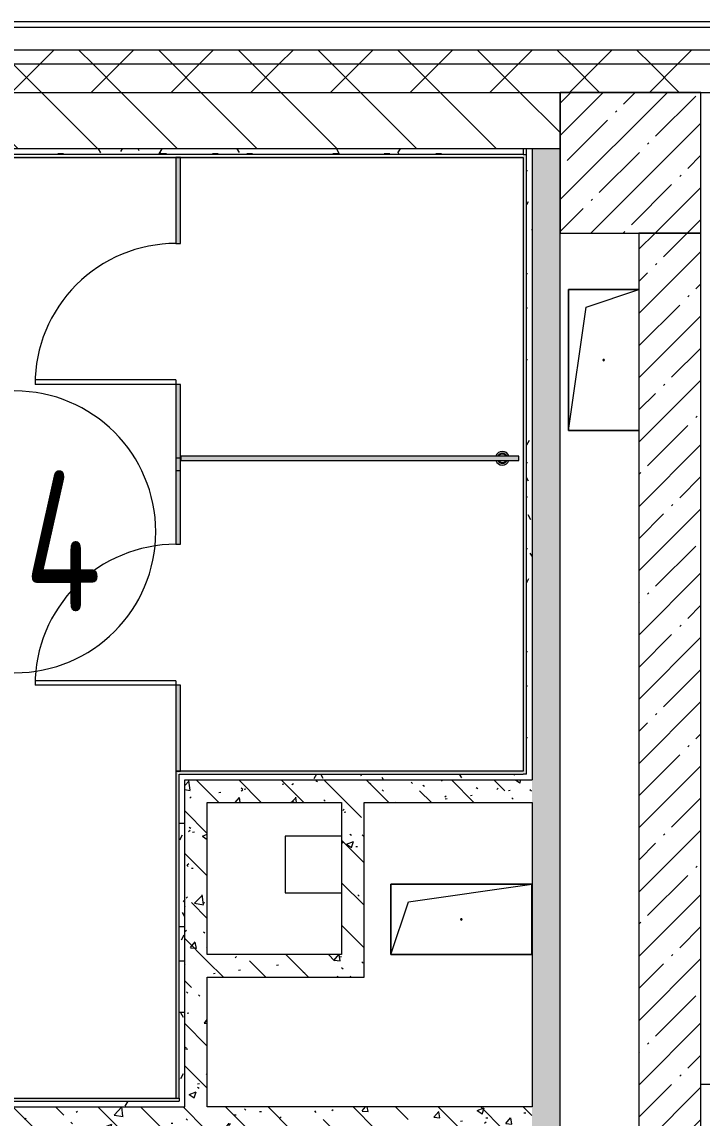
# Model space of a CAD drawing. Header units: millimetres. Extents: x -1113 to 415037, y -3642 to 354837.
# Drawn here: x 231063 to 233476, y 23460 to 27350 of the extents above; entities that cross this region are included whole.
import ezdxf

# ---------------------------------------------------------------- set-up
doc = ezdxf.new("R2010")
doc.units = ezdxf.units.MM
for name, color, linetype, lineweight in [('A-AREA-IDEN', 7, 'Continuous', 9), ('A-FLOR', 7, 'Continuous', 9), ('A-GENM', 7, 'Continuous', 9), ('A-GENM-1', 7, 'Continuous', 20), ('A-WALL', 7, 'Continuous', 5), ('I-WALL', 7, 'Continuous', 5), ('S-COLS', 7, 'Continuous', 9), ('S-COLS-1', 7, 'Continuous', 5)]:
    doc.layers.add(name, color=color, linetype=linetype, lineweight=lineweight)
doc.layers.add('A-AREA-PATT-2', color=7, linetype='Continuous', lineweight=5, true_color=0xcde0ef, transparency=1)
for name, color, linetype, lineweight, true_color in [('A-DOOR-1', 7, 'Continuous', 5, 0xc0c0c0), ('A-WALL-1', 9, 'Continuous', 5, 0x808080), ('A-WALL-FNSH-1', 9, 'Continuous', 5, 0x808080)]:
    doc.layers.add(name, color=color, linetype=linetype, lineweight=lineweight, true_color=true_color)
doc.styles.add('СПДС', font='ГОСТ тип А.ttf', dxfattribs={"width": 0.9})
pattern_1 = [(45, (148772.12, -1e-08), (-114.04925, 114.04925), []), (45, (148886.17, -1e-08), (-114.04925, 114.04925), [201.612, -40.322, 6.706, -33.617])]
pattern_2 = [(135, (148772.12, -1e-08), (-150.8683, -150.8683), [213.36, -35.56, 7.112, -35.56]), (135, (148772.12, 150.77), (-150.8683, -150.8683), []), (50, (148772.12, -1e-08), (255.05767, -22.3145), [26.67, -293.37]), (355, (148772.12, -1e-08), (-49.3404, 267.47914), [21.336, -234.696]), (100.451, (148793.38, -1.86), (205.7195, 245.16356), [22.666, -249.326]), (46.184, (148772.12, 71.12), (379.511, -58.86), [40.005, -440.055]), (96.636, (148803.75, 66.2), (332.3634, 346.3991), [33.999, -373.989]), (351.184, (148772.12, 71.12), (332.3669, 346.3953), [32.004, -352.044]), (21, (148807.68, 53.34), (212.26017, -143.1711), [26.67, -293.37]), (326, (148807.68, 53.34), (86.5224, 257.8632), [21.336, -234.696]), (71.451, (148825.37, 41.4), (298.78395, 114.6901), [22.666, -249.326]), (37.5, (148772.12, -1e-08), (4.32385, 118.37751), [6.706, -225.146, 6.706, -231.546, -235.585]), (37.5, (148772.12, -1e-08), (4.32385, 118.37751), [-470.103, 6.706, -228.879]), (7.5, (148772.12, -1e-08), (93.54758, 140.2533), [6.706, -129.134, 6.706, -219.812, -89.789]), (7.5, (148772.12, -1e-08), (93.54758, 140.2533), [-362.356, 6.706, -83.083]), (327.5, (148692.82, -1e-08), (189.82734, -8.02019), [6.706, -82.194, 6.706, -270.662, -368.046]), (327.5, (148692.82, -1e-08), (189.82734, -8.02019), [-366.268, 6.706, -361.34]), (317.5, (148657.26, -1e-08), (207.38114, 35.59764), [6.706, -108.864, 6.706, -177.495, -261.366]), (317.5, (148657.26, -1e-08), (207.38114, 35.59764), [-299.771, 6.706, -254.66])]
pattern_3 = [(45, (148772.12, -1e-08), (-141.42136, 141.42136), []), (135, (148772.12, -1e-08), (-141.42136, -141.42136), [])]
pattern_4 = [(0, (148772.123, -1e-08), (243.84, 60.96), [20.117, -162.763, 20.117, -162.763, -975.36]), (0, (148772.123, -1e-08), (243.84, 60.96), [-365.76, 20.117, -345.643, 20.117, -162.763, -426.72]), (0, (148772.123, -1e-08), (243.84, 60.96), [-914.4, 20.117, -101.803, 20.117, -284.683]), (120, (148863.563, 30.48), (-174.71291, 180.691634), [20.117, -162.763, 20.117, -162.763, -975.36]), (120, (148863.563, 30.48), (-174.71291, 180.691634), [-365.76, 20.117, -345.643, 20.117, -162.763, -426.72]), (120, (148863.563, 30.48), (-174.71291, 180.691634), [-914.4, 20.117, -101.803, 20.117, -284.683]), (240, (148894.043, 152.4), (-69.12709, -241.651634), [20.117, -162.763, 20.117, -162.763, -975.36]), (240, (148894.043, 152.4), (-69.12709, -241.651634), [-365.76, 20.117, -345.643, 20.117, -162.763, -426.72]), (240, (148894.043, 152.4), (-69.12709, -241.651634), [-914.4, 20.117, -101.803, 20.117, -284.683])]

# ---------------------------------------------------------------- blocks, each defined once
blk = doc.blocks.new('GM_Отверстие прямоугольное _в плите_ - Отверстие-21613015-Объем проектирования 2 этажа')
at = {"layer": 'A-GENM'}
for p, q in [((-125, -250), (-125, 250)), ((-125, 250), (125, 250)), ((125, 250), (-125, 250)), ((-125, 250), (-125, -250)), ((-62.5, 187.5), (125, 250)), ((-125, -250), (-62.5, 187.5)), ((125, -250), (-125, -250)), ((-125, -250), (125, -250))]:
    blk.add_line(p, q, dxfattribs=at)
for start, end in [(360, 180), (180, 360)]:
    blk.add_arc((0, 0), 2.5, start, end, dxfattribs=at)
blk = doc.blocks.new('GM_Отверстие прямоугольное _в плите_ - Отверстие-V439-Объем проектирования 2 этажа')
at = {"layer": 'A-GENM'}
for p, q in [((-250, -125), (-250, 125)), ((-250, 125), (250, 125)), ((250, 125), (-250, 125)), ((-250, 125), (-250, -125)), ((-187.5, 62.5), (250, 125)), ((250, 125), (250, -125)), ((250, -125), (250, 125)), ((-250, -125), (-187.5, 62.5)), ((250, -125), (-250, -125)), ((-250, -125), (250, -125))]:
    blk.add_line(p, q, dxfattribs=at)
for start, end in [(360, 180), (180, 360)]:
    blk.add_arc((0, 0), 2.5, start, end, dxfattribs=at)
blk = doc.blocks.new('131_Сантехническая перегородка_Дверь - СД-1-V495-Объем проектирования 2 этажа')
at = {"layer": 'A-GENM'}
for points in [[(0, -3), (0, -8), (305.2, -8), (305.2, 8), (0, 8)], [(805.2, 8), (805.2, -8), (1067.6, -8), (1067.6, 8)]]:
    blk.add_hatch(color=256, dxfattribs=at).paths.add_polyline_path(points)
at = {"layer": 'A-DOOR-1'}
for p, q in [((321.2, 508), (305.2, 508)), ((305.2, 8), (305.2, 508)), ((321.2, 8), (321.2, 508)), ((321.2, 8), (305.2, 8))]:
    blk.add_line(p, q, dxfattribs=at)
blk.add_arc((305.2, 8), 500, 360, 90, dxfattribs=at)
at = {"layer": 'A-GENM-1'}
for p, q in [((305.2, 8), (0, 8)), ((0, 8), (0, -8)), ((305.2, -8), (305.2, 8)), ((1110.4, 8), (805.2, 8)), ((805.2, 8), (805.2, -8)), ((1110.4, -8), (1110.4, 8)), ((0, -8), (305.2, -8)), ((805.2, -8), (1110.4, -8))]:
    blk.add_line(p, q, dxfattribs=at)
blk = doc.blocks.new('131_Сантехническая перегородка 8 - СП-1-30911291-Объем проектирования 2 этажа')
at = {"layer": 'A-GENM'}
blk.add_hatch(color=256, dxfattribs=at).paths.add_polyline_path([(105, 8), (0, 8), (0, -8), (1200, -8), (1200, 8), (143.4, 8)])
at = {"layer": 'A-GENM', "flags": 128}
for points in [[(71.5, 8), (71.1, 8.5), (70.8, 9), (70.4, 9.5), (70, 9.9), (69.6, 10.4), (69.2, 10.8), (68.8, 11.2), (68.3, 11.6), (67.8, 12), (67.3, 12.3), (66.8, 12.7), (66.3, 13), (65.8, 13.3), (65.3, 13.6), (64.7, 13.8), (64.2, 14), (63.6, 14.3), (63, 14.4), (62.4, 14.6), (61.9, 14.7), (61.3, 14.9), (60.7, 14.9), (60.1, 15), (59.5, 15.1), (58.9, 15.1), (58.3, 15.1), (57.7, 15), (57.1, 15), (56.5, 14.9), (55.9, 14.8), (55.3, 14.7), (54.7, 14.5), (54.1, 14.4), (53.5, 14.2), (53, 13.9), (52.4, 13.7), (51.9, 13.4), (51.4, 13.2), (50.8, 12.9), (50.3, 12.5), (49.8, 12.2), (49.3, 11.8), (48.9, 11.4), (48.4, 11), (48, 10.6), (47.6, 10.2), (47.2, 9.7), (46.8, 9.3), (46.4, 8.8), (46.1, 8.3), (45.9, 8)], [(45.9, -8), (46.3, -8.5), (46.6, -9), (47, -9.5), (47.4, -9.9), (47.8, -10.4), (48.2, -10.8), (48.6, -11.2), (49.1, -11.6), (49.6, -12), (50, -12.3), (50.5, -12.7), (51.1, -13), (51.6, -13.3), (52.1, -13.6), (52.7, -13.8), (53.2, -14), (53.8, -14.3), (54.4, -14.4), (54.9, -14.6), (55.5, -14.7), (56.1, -14.9), (56.7, -14.9), (57.3, -15), (57.9, -15.1), (58.5, -15.1), (59.1, -15.1), (59.7, -15), (60.3, -15), (60.9, -14.9), (61.5, -14.8), (62.1, -14.7), (62.7, -14.5), (63.3, -14.4), (63.8, -14.2), (64.4, -13.9), (65, -13.7), (65.5, -13.4), (66, -13.2), (66.6, -12.9), (67.1, -12.5), (67.6, -12.2), (68, -11.8), (68.5, -11.4), (69, -11), (69.4, -10.6), (69.8, -10.2), (70.2, -9.7), (70.6, -9.3), (70.9, -8.8), (71.3, -8.3), (71.5, -8)]]:
    blk.add_lwpolyline(points, dxfattribs=at)
at = {"layer": 'A-GENM'}
for radius, start, end in [(24.6, 19.9113, 160.0887), (17.6, 28.9731, 151.0269), (15.1, 33.7811, 146.2189), (24.6, 199.9113, 340.0887), (17.6, 208.9731, 331.0269), (15.1, 213.7811, 326.2189)]:
    blk.add_arc((58.7, 0), radius, start, end, dxfattribs=at)
at = {"layer": 'A-GENM-1'}
for p, q in [((1200, 8), (0, 8)), ((0, 8), (0, -8)), ((1200, -8), (1200, 8)), ((0, -8), (1200, -8))]:
    blk.add_line(p, q, dxfattribs=at)
blk = doc.blocks.new('131_Сантехническая перегородка_Дверь - СД-1-V494-Объем проектирования 2 этажа')
at = {"layer": 'A-GENM'}
for points in [[(305.2, -8), (305.2, 8), (0, 8), (0, -8)], [(1110.4, -8), (1110.4, 8), (805.2, 8), (805.2, -8), (1102.4, -8)]]:
    blk.add_hatch(color=256, dxfattribs=at).paths.add_polyline_path(points)
at = {"layer": 'A-DOOR-1'}
for p, q in [((321.2, 508), (305.2, 508)), ((305.2, 8), (305.2, 508)), ((321.2, 8), (321.2, 508)), ((321.2, 8), (305.2, 8))]:
    blk.add_line(p, q, dxfattribs=at)
blk.add_arc((305.2, 8), 500, 360, 90, dxfattribs=at)
at = {"layer": 'A-GENM-1'}
for p, q in [((305.2, 8), (0, 8)), ((0, 8), (0, -8)), ((305.2, -8), (305.2, 8)), ((1110.4, 8), (805.2, 8)), ((805.2, 8), (805.2, -8)), ((1110.4, -8), (1110.4, 8)), ((0, -8), (305.2, -8)), ((805.2, -8), (1110.4, -8))]:
    blk.add_line(p, q, dxfattribs=at)
blk = doc.blocks.new('Марка_Помещения - Номер-25198446-Объем проектирования 2 этажа')
at = {"layer": 'A-AREA-IDEN'}
for start, end in [(360, 180), (180, 360)]:
    blk.add_arc((0, 0), 2.5, start, end, dxfattribs=at)

msp = doc.modelspace()

# ---------------------------------------------------------------- hatches: boundary and pattern name
at = {"layer": 'A-AREA-PATT-2'}
h = msp.add_hatch(color=256, dxfattribs=at)
h.paths.add_polyline_path([(231615.1, 23525.5), (231615.1, 24685.5), (232847.3, 24685.5), (232847.3, 26874.5), (230197.6, 26874.5), (230196.3, 26524.5), (229947.6, 26524.5), (229947.6, 24700), (229953.1, 24700), (229953.1, 26519), (230203.1, 26519), (230203.1, 26869), (232841.8, 26869), (232841.8, 24691), (231609.6, 24691), (231609.6, 23531), (229953.1, 23531), (229953.1, 23600), (229947.6, 23598.8), (229947.6, 23525.5), (231503.9, 23525.5)])
h.paths.add_polyline_path([(230622.8, 24080), (230822.8, 24080), (230822.8, 24280), (230622.8, 24280), (230622.8, 24182.2)])
h.paths.add_polyline_path([(232767, 25778), (232778.4, 25780.2), (232787.6, 25786.9), (232787.6, 25793.4), (232779.5, 25793.4), (232776.5, 25789.9), (232767.7, 25786.3), (232745.7, 25793.4), (232747.8, 25786.9), (232760.1, 25778)])
h.paths.add_polyline_path([(232753.5, 25809.4), (232756, 25809.4), (232759, 25812.8), (232767.7, 25816.4), (232789.7, 25809.4), (232787.6, 25815.8), (232775.3, 25824.8), (232757.1, 25822.6), (232747.8, 25815.8), (232747.8, 25809.4), (232752.9, 25809.4)])
at = {"layer": 'A-WALL'}
h = msp.add_hatch(dxfattribs=at)
h.set_pattern_fill('FP_24', color=256, style=0, pattern_type=2)
h.set_pattern_definition(pattern_3)
h.paths.add_polyline_path([(233082.8, 27200), (241932.1, 27200), (241932.1, 27250), (229122.1, 27250), (229122.1, 27200), (232972.1, 27200)])
h.paths.add_polyline_path([(226462.1, 27200), (226622.1, 27200), (226622.1, 27250), (225112.1, 27250), (225112.1, 27200), (226442.1, 27200)])
h.paths.add_polyline_path([(222281.1, 27200), (223012.1, 27200), (223012.1, 27250), (217632.1, 27250), (217632.1, 27200), (221880.4, 27200)])
h.paths.add_polyline_path([(214032.1, 27200), (214032.1, 27250), (212952.1, 27250), (212952.1, 27200), (213930.3, 27200)])
h.paths.add_polyline_path([(214932.1, 27200), (216732.1, 27200), (216732.1, 27250), (214932.1, 27250)])
h.paths.add_polyline_path([(209812.1, 27200), (209812.1, 27250), (208632.1, 27250), (208632.1, 27200), (209593.9, 27200)])
h.paths.add_polyline_path([(203553.1, 27200), (203782, 27200), (203782, 27250), (202632.3, 27250), (202632.3, 27200), (203552.1, 27200)])
h.paths.add_polyline_path([(204682, 27200), (205932.1, 27200), (205932.1, 27250), (204682, 27250)])
h.paths.add_polyline_path([(199475.6, 27200), (199532.3, 27200), (199532.3, 27250), (198432.4, 27250), (198432.4, 27200), (199136.9, 27200)])
h.paths.add_polyline_path([(197532.1, 27200), (197532.4, 27200), (197532.1, 27250), (196279.1, 27250), (196279.1, 27200), (197307.4, 27200)])
h.paths.add_polyline_path([(192971, 27200), (193179.1, 27200), (193179.1, 27250), (190782.1, 27250), (190782.1, 27200), (191553.1, 27200)])
h = msp.add_hatch(dxfattribs=at)
h.set_pattern_fill('FP_24', color=256, style=0, pattern_type=2)
h.set_pattern_definition(pattern_3)
h.paths.add_polyline_path([(241394.2, 27100), (241832.1, 27100), (241832.1, 27200), (229122.1, 27200), (229122.1, 27100), (240671.5, 27100)])
h.paths.add_polyline_path([(226022.1, 27100), (226622.1, 27100), (226622.1, 27200), (225112.1, 27200), (225112.1, 27100), (225522.1, 27100)])
h.paths.add_polyline_path([(208932.1, 27100), (209812.1, 27100), (209812.1, 27200), (208632.1, 27200), (208632.1, 27100), (208912.1, 27100)])
h.paths.add_polyline_path([(205632.6, 27100), (205932.1, 27100), (205932.1, 27200), (204682, 27200), (204682, 27100), (205257.5, 27100)])
h.paths.add_polyline_path([(212952.1, 27100), (214032.1, 27100), (214032.1, 27200), (212952.1, 27200), (212952.1, 27170)])
h.paths.add_polyline_path([(214932.1, 27100), (216732.1, 27100), (216732.1, 27200), (214932.1, 27200), (214932.1, 27100.8)])
h.paths.add_polyline_path([(203782, 27100), (203782, 27200), (202632.3, 27200), (202632.3, 27100), (203553.1, 27100)])
h.paths.add_polyline_path([(190932.1, 27100), (193179.1, 27100), (193179.1, 27200), (190832.1, 27200), (190832.1, 27100)])
h.paths.add_polyline_path([(196279.1, 27100), (197532.4, 27100), (197532.1, 27200), (196279.1, 27200), (196279.1, 27140)])
h.paths.add_polyline_path([(222812.1, 27100), (223012.1, 27100), (223012.1, 27200), (217632.1, 27200), (217632.1, 27100), (222603.1, 27100)])
h.paths.add_polyline_path([(198432.4, 27100), (199532.3, 27100), (199532.3, 27200), (198432.4, 27200)])
at = {"layer": 'I-WALL'}
h = msp.add_hatch(dxfattribs=at)
h.set_pattern_fill('FP_23', color=256, style=0, pattern_type=2)
h.set_pattern_definition([(135, (148772.12, -1e-08), (-141.42136, -141.42136), [])])
h.paths.add_polyline_path([(221669.4, 26900), (222312.1, 26900), (222312.1, 27100), (219582.1, 27100), (219582.1, 26900), (221519, 26900)])
h.paths.add_polyline_path([(208632.1, 26900), (208932.1, 26900), (208932.1, 27100), (208632.1, 27100), (208632.1, 26900.9)])
h.paths.add_polyline_path([(205257.5, 26900), (205932.1, 26900), (205932.1, 27100), (204682, 27100), (204682, 26900)])
h.paths.add_polyline_path([(232841.8, 26900), (232972.1, 26900), (232972.1, 27100), (229922.1, 27100), (229922.1, 26900), (232797.5, 26900)])
h.paths.add_polyline_path([(209553.1, 26900), (209832.1, 26900), (209832.1, 27100), (209532.1, 27100), (209532.1, 26900), (209552.1, 26900)])
h.paths.add_polyline_path([(212932.1, 26900), (214032.1, 26900), (214032.1, 27100), (212932.1, 27100), (212932.1, 27018.7)])
h.paths.add_polyline_path([(215532.1, 26900), (216732.1, 26900), (216732.1, 27100), (215532.1, 27100)])
h.paths.add_polyline_path([(217632.1, 26900), (219082.1, 26900), (219082.1, 27100), (217632.1, 27100), (217632.1, 27032)])
h.paths.add_polyline_path([(229401.1, 26900), (229422.1, 26900), (229422.1, 27100), (229122.1, 27100), (229122.1, 26900)])
h.paths.add_polyline_path([(203552.1, 26900), (203782, 26900), (203782, 27100), (203532.1, 27100), (203532.1, 26900)])
h.paths.add_polyline_path([(226442.1, 26900), (226622.1, 26900), (226622.1, 27100), (226022.1, 27100), (226022.1, 26900), (226362.1, 26900)])
h.paths.add_polyline_path([(199475.6, 26900), (199532.3, 26900), (199532.3, 27100), (199136.9, 27100), (199136.9, 26900)])
h.paths.add_polyline_path([(225522.1, 26900), (225522.1, 27100), (225112.1, 27100), (225112.1, 26900), (225494, 26900)])
h.paths.add_polyline_path([(202632.3, 26900), (202932.1, 26900), (202932.1, 27100), (202632.3, 27100), (202632.3, 27015.9)])
h.paths.add_polyline_path([(223012.1, 26900), (223012.1, 27100), (222812.1, 27100), (222812.1, 26900), (222832.1, 26900)])
h = msp.add_hatch(dxfattribs=at)
h.set_pattern_fill('FP_191', color=256, style=0, pattern_type=2)
h.set_pattern_definition(pattern_4)
h.paths.add_polyline_path([(232841.8, 26880), (232852.8, 26880), (232852.8, 26900), (230197.1, 26900), (230197.1, 26880), (232721.4, 26880)])
h = msp.add_hatch(dxfattribs=at)
h.set_pattern_fill('FP_191', color=256, style=0, pattern_type=2)
h.set_pattern_definition(pattern_4)
h.paths.add_polyline_path([(232852.8, 24660), (232872.8, 24660), (232872.8, 26900), (232852.8, 26900), (232852.8, 24680)])
h = msp.add_hatch(dxfattribs=at)
h.set_pattern_fill('FP_41', color=256, style=0, pattern_type=2)
h.set_pattern_definition(pattern_2)
h.paths.add_polyline_path([(232972.1, 18800), (232972.1, 26900), (232872.8, 26900), (232872.8, 18800)])
h = msp.add_hatch(dxfattribs=at)
h.set_pattern_fill('FP_1', color=256, style=0, pattern_type=2)
h.set_pattern_definition(pattern_1)
h.paths.add_polyline_path([(233263.5, 18570), (233472.1, 18570), (233472.1, 18600), (233252.1, 18600), (233252.1, 18570)])
h.paths.add_polyline_path([(233472.1, 19100), (233472.1, 22700), (233252.1, 22700), (233252.1, 19100), (233282.1, 19100)])
h.paths.add_polyline_path([(233376.2, 23200), (233472.1, 23200), (233472.1, 26600), (233252.1, 26600), (233253, 23200), (233282.1, 23200)])
h = msp.add_hatch(dxfattribs=at)
h.set_pattern_fill('FP_191', color=256, style=0, pattern_type=2)
h.set_pattern_definition(pattern_4)
h.paths.add_polyline_path([(231624.6, 23520), (231640.6, 23520), (231640.6, 24680), (231620.6, 24680), (231620.6, 23520)])
h = msp.add_hatch(dxfattribs=at)
h.set_pattern_fill('FP_191', color=256, style=0, pattern_type=2)
h.set_pattern_definition(pattern_4)
h.paths.add_polyline_path([(232100.1, 24660), (232852.8, 24660), (232852.8, 24680), (231640.6, 24680), (231640.6, 24660), (231998.7, 24660)])
h = msp.add_hatch(dxfattribs=at)
h.set_pattern_fill('FP_41', color=256, style=0, pattern_type=2)
h.set_pattern_definition(pattern_2)
h.paths.add_polyline_path([(231997.2, 24580), (232872.8, 24580), (232872.8, 24660), (231640.6, 24660), (231640.6, 24580), (231720.6, 24580)])
h = msp.add_hatch(dxfattribs=at)
h.set_pattern_fill('FP_41', color=256, style=0, pattern_type=2)
h.set_pattern_definition(pattern_2)
h.paths.add_polyline_path([(231720.6, 23500), (231720.6, 24580), (231640.6, 24580), (231640.6, 23500)])
h = msp.add_hatch(dxfattribs=at)
h.set_pattern_fill('FP_41', color=256, style=0, pattern_type=2)
h.set_pattern_definition(pattern_2)
h.paths.add_polyline_path([(232197.2, 24040), (232277.2, 24040), (232277.2, 24580), (232197.2, 24580), (232197.2, 24151.6)])
h = msp.add_hatch(dxfattribs=at)
h.set_pattern_fill('FP_41', color=256, style=0, pattern_type=2)
h.set_pattern_definition(pattern_2)
h.paths.add_polyline_path([(232041.3, 23960), (232277.2, 23960), (232277.2, 24040), (231720.6, 24040), (231720.6, 23960), (231998.7, 23960)])
h = msp.add_hatch(dxfattribs=at)
h.set_pattern_fill('FP_41', color=256, style=0, pattern_type=2)
h.set_pattern_definition(pattern_2)
h.paths.add_polyline_path([(232197.2, 23420), (232872.8, 23420), (232871.1, 23500), (229922.1, 23499.8), (229922.1, 23420), (231998.7, 23420)])
h = msp.add_hatch(dxfattribs=at)
h.set_pattern_fill('FP_191', color=256, style=0, pattern_type=2)
h.set_pattern_definition(pattern_4)
h.paths.add_polyline_path([(230568.1, 23500), (231640.6, 23500), (231640.6, 23520), (229942.1, 23520), (229942.1, 23500), (230553.2, 23500)])
at = {"layer": 'S-COLS-1'}
h = msp.add_hatch(dxfattribs=at)
h.set_pattern_fill('FP_1', color=256, style=0, pattern_type=2)
h.set_pattern_definition(pattern_1)
h.paths.add_polyline_path([(233230.7, 26600), (233472.1, 26600), (233472.1, 27100), (232972.1, 27100), (232972.8, 26600), (233192.8, 26600)])

# ---------------------------------------------------------------- linework, layer by layer
at = {"layer": 'A-FLOR'}
for p, q in [((233252.1, 26600), (233252.1, 26400)), ((233252.1, 25900), (233252.1, 23580)), ((232197.2, 24459.9), (231997.2, 24459.9)), ((231997.2, 24459.9), (231997.2, 24259.9)), ((231997.2, 24259.9), (232197.2, 24259.9)), ((233472.1, 23580), (233522.1, 23580))]:
    msp.add_line(p, q, dxfattribs=at)
at = {"layer": 'A-WALL'}
for p, q in [((242062.1, 27330), (229122.1, 27330)), ((241982.1, 27250), (229122.1, 27250)), ((241932.1, 27200), (229122.1, 27200)), ((229122.1, 27100), (232972.1, 27100)), ((232972.1, 26900), (232972.1, 27100)), ((232972.8, 26900), (229922.1, 26900)), ((232852.8, 24680), (232852.8, 26900)), ((232872.8, 26900), (232872.8, 24660)), ((231640.6, 23500), (231640.6, 24660)), ((231640.6, 24660), (232872.8, 24660)), ((229922.1, 23500), (231640.6, 23500)), ((229942.1, 23520), (231620.6, 23520))]:
    msp.add_line(p, q, dxfattribs=at)
at = {"layer": 'A-WALL-1'}
for p, q in [((232972.1, 27100), (241832.1, 27100)), ((232841.8, 26880), (232852.8, 26880)), ((232972.8, 23200), (232972.8, 26900)), ((233472.1, 26600), (233252.1, 26600)), ((233472.1, 23200), (233472.1, 26600)), ((233252.1, 26400), (233252.1, 23200)), ((232852.8, 24680), (232841.8, 24680)), ((231720.6, 24580), (232197.2, 24580)), ((231720.6, 24040), (231720.6, 24580)), ((232197.2, 24580), (232197.2, 24040)), ((232277.2, 24580), (232872.8, 24580)), ((232277.2, 23960), (232277.2, 24580)), ((232872.8, 24580), (232872.8, 23500)), ((232197.2, 24040), (231720.6, 24040)), ((231720.6, 23500), (231720.6, 23960)), ((231720.6, 23960), (232277.2, 23960)), ((231620.6, 23531), (231620.6, 23520)), ((232872.8, 23500), (231720.6, 23500))]:
    msp.add_line(p, q, dxfattribs=at)
at = {"layer": 'A-WALL-FNSH-1'}
for p, q in [((242082.1, 27350), (229122.1, 27350)), ((232841.8, 26880), (230192.1, 26880)), ((232841.8, 26900), (232841.8, 26880)), ((230203.1, 26869), (232841.8, 26869)), ((232841.8, 26869), (232841.8, 24691)), ((231609.6, 24691), (231609.6, 23531)), ((232841.8, 24691), (231609.6, 24691)), ((231620.6, 23531), (231620.6, 24680)), ((231620.6, 24680), (232841.8, 24680)), ((229953.1, 23531), (231620.6, 23531))]:
    msp.add_line(p, q, dxfattribs=at)
at = {"layer": 'S-COLS'}
msp.add_line((232972.1, 27100), (232972.1, 26900), dxfattribs=at)
at = {"layer": 'S-COLS-1'}
for p, q in [((233472.1, 27100), (232972.1, 27100)), ((233472.1, 26600), (233472.1, 27100)), ((232972.1, 26900), (232972.1, 26600)), ((232972.1, 26600), (233472.1, 26600))]:
    msp.add_line(p, q, dxfattribs=at)

# ---------------------------------------------------------------- block references
at = {"layer": 'A-AREA-IDEN', "xscale": 199.9999999999999, "yscale": 199.9999999999999, "zscale": 199.9999999999999}
msp.add_blockref('Марка_Помещения - Номер-25198446-Объем проектирования 2 этажа', (231037.8, 25540.3), dxfattribs=at)
at = {"layer": 'A-GENM'}
for name, p, rotation in [('131_Сантехническая перегородка_Дверь - СД-1-V494-Объем проектирования 2 этажа', (231617.6, 25758.6), 89.99999999997607), ('131_Сантехническая перегородка_Дверь - СД-1-V495-Объем проектирования 2 этажа', (231617.6, 24691), 89.99999999997607), ('131_Сантехническая перегородка 8 - СП-1-30911291-Объем проектирования 2 этажа', (232826.4, 25801.4), 180)]:
    msp.add_blockref(name, p, dxfattribs=dict(at, rotation=rotation))
for name, p in [('GM_Отверстие прямоугольное _в плите_ - Отверстие-21613015-Объем проектирования 2 этажа', (233127.1, 26150)), ('GM_Отверстие прямоугольное _в плите_ - Отверстие-V439-Объем проектирования 2 этажа', (232622.1, 24165))]:
    msp.add_blockref(name, p, dxfattribs=at)

# ---------------------------------------------------------------- texts
at = {"layer": 'A-AREA-IDEN', "insert": (230536.1, 25757.5), "char_height": 500, "width": 1255.443, "attachment_point": 1, "style": 'СПДС'}
msp.add_mtext('2.14', dxfattribs=at)

doc.saveas('drawing.dxf')
